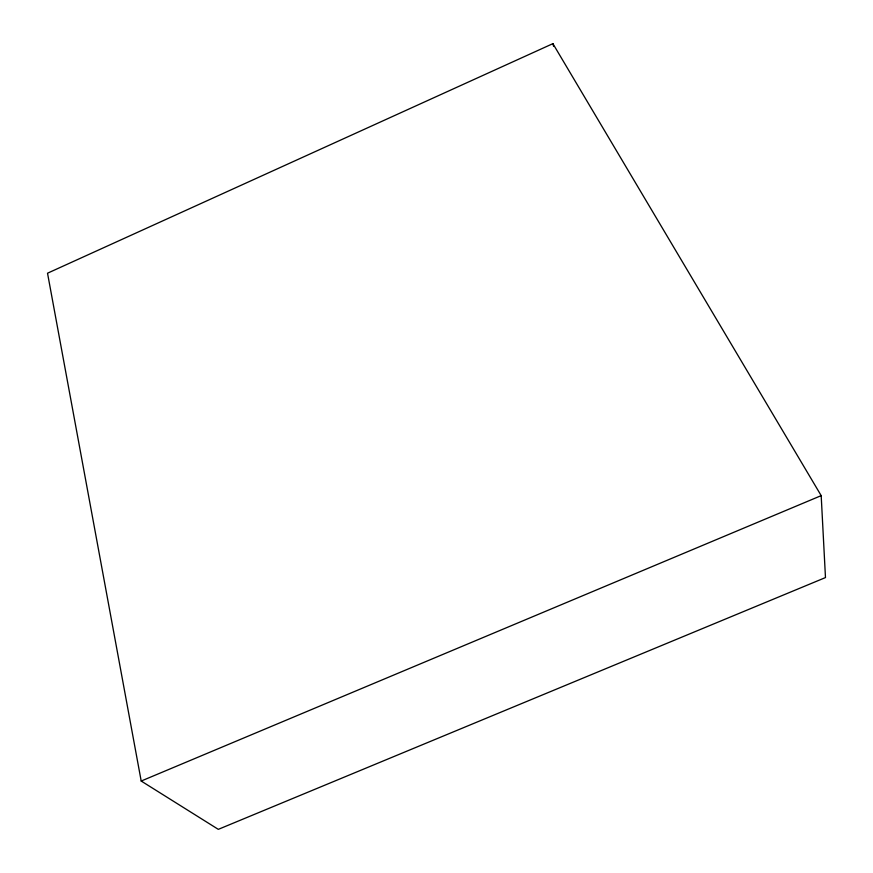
<?xml version="1.0" encoding="UTF-8"?>
<svg xmlns="http://www.w3.org/2000/svg" width="873" height="873" viewBox="0 0 873 873"><rect width="100%" height="100%" fill="white"/><g stroke="black" fill="none" stroke-linecap="round" stroke-linejoin="round"><path stroke-width="1.31" d="M552.893 43.65L47.524 273.205L141.197 781.04L218.315 829.35L825.476 577.577L821.187 495.635L552.893 43.65L553.569 46.258M141.197 781.04L821.187 495.635"/></g></svg>
